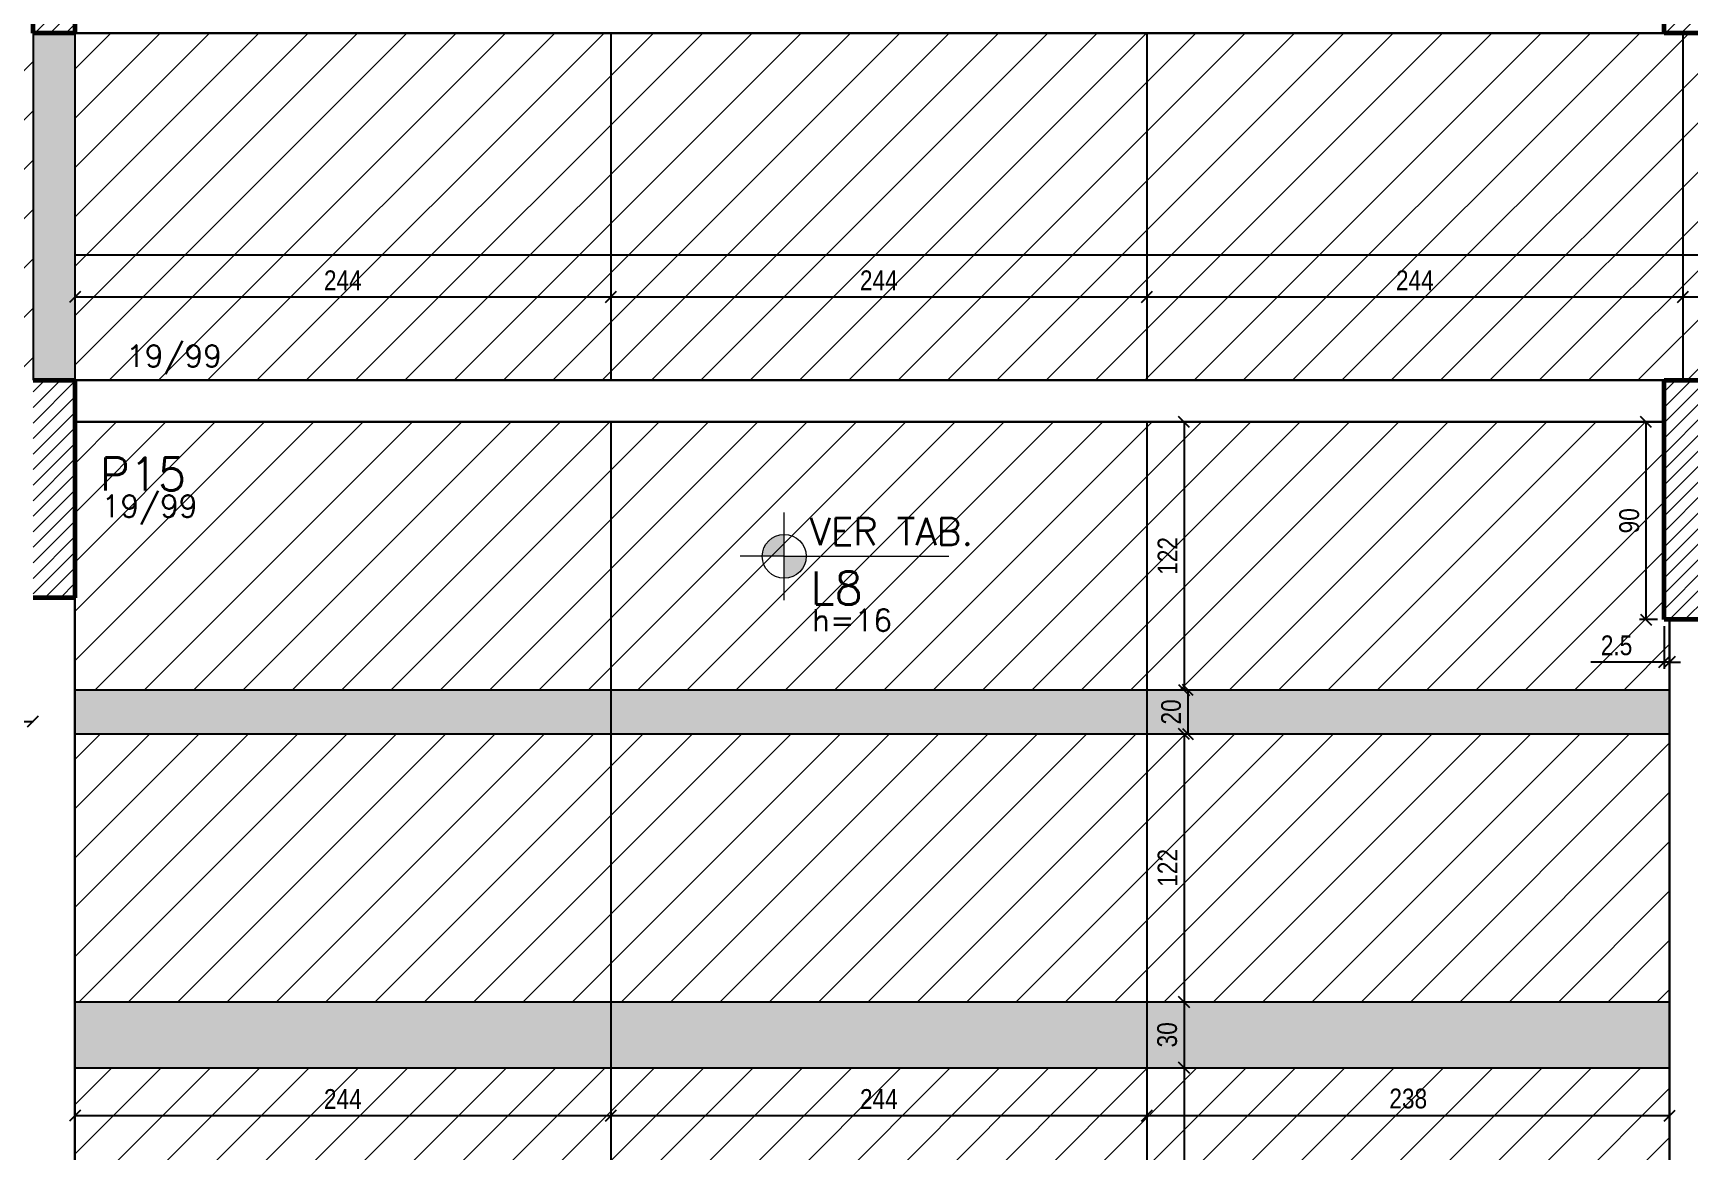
# Model space of a CAD drawing. Extents: x 8513 to 14085, y 7177 to 11211.
# Drawn here: x 10032 to 10785, y 8828 to 9337 of the extents above; entities that cross this region are included whole.
import ezdxf

# ---------------------------------------------------------------- set-up
doc = ezdxf.new("R2010")
doc.units = 0
doc.layers.add('COTA', color=241, linetype='Continuous')
doc.layers.add('Painéis', color=200, linetype='Continuous')
for name, color, linetype, lineweight in [('EST-LAJE-TEXT', 7, 'Continuous', 9), ('EST-PILAR', 7, 'Continuous', 9), ('EST-PILAR-CUT', 7, 'Continuous', 60), ('EST-PILAR-TEXT', 7, 'Continuous', 9), ('EST-VIGA', 7, 'Continuous', 30), ('EST-VIGA-TEXT', 7, 'Continuous', 9), ('Hachura', 253, 'Continuous', 9), ('REAPROVEITAMENTO', 7, 'Continuous', 9)]:
    doc.layers.add(name, color=color, linetype=linetype, lineweight=lineweight)
doc.styles.add('COTA TECNICA-50', font='techl___.ttf', dxfattribs={"height": 9})
doc.styles.add('RomanS_IV50', font='romans_IV50.ttf', dxfattribs={"height": 11.25})
doc.styles.add('RomanS_IV50_B', font='', dxfattribs={"height": 18.75})
doc.styles.add('RomanS_IV50_B_1', font='', dxfattribs={"height": 22.5})
doc.styles.get('RomanS_IV50_B').set_extended_font_data('RomanS_IV50', bold=True)
doc.styles.get('RomanS_IV50_B_1').set_extended_font_data('RomanS_IV50', bold=True)
doc.dimstyles.new('PAINEL', dxfattribs={"dimtxt": 9, "dimasz": 5, "dimexe": 3, "dimexo": 3, "dimgap": 3, "dimtad": 1, "dimdec": 1, "dimzin": 12, "dimdsep": 46, "dimtxsty": 'COTA TECNICA-50', "dimblk": 'OBLIQUE', "dimcen": 0, "dimclrd": 4, "dimclre": 4, "dimclrt": 1, "dimadec": 1, "dimazin": 3, "dimtfac": 1, "dimtdec": 1, "dimtmove": 0, "dimatfit": 3, "dimldrblk": 'OBLIQUE', "dimfxl": 1, "dimtolj": 1, "dimtzin": 12, "dimarcsym": 0})
pattern_1 = [(45, (10031.514, 9258.8226), (-3.535534, 3.535534), [])]
pattern_2 = [(45, (-110.975, -32.35), (-11.22532, 11.22532), [])]

# ---------------------------------------------------------------- blocks, each defined once
blk = doc.blocks.new('FA_Floor_TAG_SURVEY_R01 - NIV_TXT3__TIT_H_TXT1__TXT2-2303195-TIPO _3º E 4ºPAV__')
at = {"layer": 'EST-LAJE-TEXT'}
h = blk.add_hatch(color=256, dxfattribs=at)
edge = h.paths.add_edge_path(flags=0)
edge.add_line((-0.28, 0.405), (-0.48, 0.405))
edge.add_arc((-0.28, 0.405), 0.2, 90, 180, ccw=False)
edge.add_line((-0.28, 0.605), (-0.28, 0.405))
h = blk.add_hatch(color=256, dxfattribs=at)
edge = h.paths.add_edge_path(flags=0)
edge.add_line((-0.28, 0.405), (-0.08, 0.405))
edge.add_arc((-0.28, 0.405), 0.2, -90, 0, ccw=False)
edge.add_line((-0.28, 0.205), (-0.28, 0.405))
for p, q in [((-0.28, 0.005), (-0.28, 0.805)), ((-0.28, 0.405), (-0.68, 0.405)), ((-0.28, 0.405), (1.22, 0.405))]:
    blk.add_line(p, q, dxfattribs=at)
blk.add_circle((-0.28, 0.405), 0.2, dxfattribs=at)
blk = doc.blocks.new('_Oblique')
at = {"color": 0, "linetype": 'ByBlock', "lineweight": -2}
blk.add_line((-0.5, -0.5), (0.5, 0.5), dxfattribs=at)
blk = doc.blocks.new('*D333')
at = {"layer": 'COTA', "color": 4, "lineweight": -2, "transparency": 16777216}
for p, q in [((10050.51, 9233.32), (10050.51, 9214.23)), ((10294.51, 9233.32), (10294.51, 9214.23)), ((10050.51, 9217.23), (10294.51, 9217.23))]:
    blk.add_line(p, q, dxfattribs=at)
at = {"layer": 'Defpoints', "color": 0, "transparency": 16777216}
for p in [(10050.51, 9236.32), (10294.51, 9236.32), (10294.51, 9217.23)]:
    blk.add_point(p, dxfattribs=at)
at = {"layer": 'COTA', "color": 4, "lineweight": -2, "transparency": 16777216, "xscale": 5, "yscale": 5, "zscale": 5, "rotation": 180}
blk.add_blockref('_Oblique', (10050.51, 9217.23), dxfattribs=at)
at = {"layer": 'COTA', "color": 4, "lineweight": -2, "transparency": 16777216, "xscale": 5, "yscale": 5, "zscale": 5}
blk.add_blockref('_Oblique', (10294.51, 9217.23), dxfattribs=at)
at = {"layer": 'COTA', "color": 1, "transparency": 16777216, "insert": (10172.51, 9224.8), "char_height": 9, "attachment_point": 5, "style": 'COTA TECNICA-50'}
blk.add_mtext('\\A1;244', dxfattribs=at)
blk = doc.blocks.new('*D334')
at = {"layer": 'COTA', "color": 4, "lineweight": -2, "transparency": 16777216}
for p, q in [((10294.51, 9233.32), (10294.51, 9214.23)), ((10538.51, 9233.32), (10538.51, 9214.23)), ((10294.51, 9217.23), (10538.51, 9217.23))]:
    blk.add_line(p, q, dxfattribs=at)
at = {"layer": 'Defpoints', "color": 0, "transparency": 16777216}
for p in [(10294.51, 9236.32), (10538.51, 9236.32), (10538.51, 9217.23)]:
    blk.add_point(p, dxfattribs=at)
at = {"layer": 'COTA', "color": 4, "lineweight": -2, "transparency": 16777216, "xscale": 5, "yscale": 5, "zscale": 5, "rotation": 180}
blk.add_blockref('_Oblique', (10294.51, 9217.23), dxfattribs=at)
at = {"layer": 'COTA', "color": 4, "lineweight": -2, "transparency": 16777216, "xscale": 5, "yscale": 5, "zscale": 5}
blk.add_blockref('_Oblique', (10538.51, 9217.23), dxfattribs=at)
at = {"layer": 'COTA', "color": 1, "transparency": 16777216, "insert": (10416.51, 9224.8), "char_height": 9, "attachment_point": 5, "style": 'COTA TECNICA-50'}
blk.add_mtext('\\A1;244', dxfattribs=at)
blk = doc.blocks.new('*D328')
at = {"layer": 'COTA', "color": 4, "lineweight": -2, "transparency": 16777216}
for p, q in [((10538.51, 9233.32), (10538.51, 9214.23)), ((10782.51, 9233.32), (10782.51, 9214.23)), ((10538.51, 9217.23), (10782.51, 9217.23))]:
    blk.add_line(p, q, dxfattribs=at)
at = {"layer": 'Defpoints', "color": 0, "transparency": 16777216}
for p in [(10538.51, 9236.32), (10782.51, 9236.32), (10782.51, 9217.23)]:
    blk.add_point(p, dxfattribs=at)
at = {"layer": 'COTA', "color": 4, "lineweight": -2, "transparency": 16777216, "xscale": 5, "yscale": 5, "zscale": 5, "rotation": 180}
blk.add_blockref('_Oblique', (10538.51, 9217.23), dxfattribs=at)
at = {"layer": 'COTA', "color": 4, "lineweight": -2, "transparency": 16777216, "xscale": 5, "yscale": 5, "zscale": 5}
blk.add_blockref('_Oblique', (10782.51, 9217.23), dxfattribs=at)
at = {"layer": 'COTA', "color": 1, "transparency": 16777216, "insert": (10660.51, 9224.8), "char_height": 9, "attachment_point": 5, "style": 'COTA TECNICA-50'}
blk.add_mtext('\\A1;244', dxfattribs=at)
blk = doc.blocks.new('*D329')
at = {"layer": 'COTA', "color": 4, "lineweight": -2, "transparency": 16777216}
for p, q in [((10782.51, 9233.32), (10782.51, 9214.23)), ((11026.51, 9233.32), (11026.51, 9214.23)), ((10782.51, 9217.23), (11026.51, 9217.23))]:
    blk.add_line(p, q, dxfattribs=at)
at = {"layer": 'Defpoints', "color": 0, "transparency": 16777216}
for p in [(10782.51, 9236.32), (11026.51, 9236.32), (11026.51, 9217.23)]:
    blk.add_point(p, dxfattribs=at)
at = {"layer": 'COTA', "color": 4, "lineweight": -2, "transparency": 16777216, "xscale": 5, "yscale": 5, "zscale": 5, "rotation": 180}
blk.add_blockref('_Oblique', (10782.51, 9217.23), dxfattribs=at)
at = {"layer": 'COTA', "color": 4, "lineweight": -2, "transparency": 16777216, "xscale": 5, "yscale": 5, "zscale": 5}
blk.add_blockref('_Oblique', (11026.51, 9217.23), dxfattribs=at)
at = {"layer": 'COTA', "color": 1, "transparency": 16777216, "insert": (10904.51, 9224.8), "char_height": 9, "attachment_point": 5, "style": 'COTA TECNICA-50'}
blk.add_mtext('\\A1;244', dxfattribs=at)
blk = doc.blocks.new('*D344')
at = {"layer": 'COTA', "color": 4, "lineweight": -2, "transparency": 16777216}
for p, q in [((10541.51, 9160.32), (10558.48, 9160.32)), ((10555.48, 9160.32), (10555.48, 9038.32)), ((10541.51, 9038.32), (10558.48, 9038.32))]:
    blk.add_line(p, q, dxfattribs=at)
at = {"layer": 'Defpoints', "color": 0, "transparency": 16777216}
for p in [(10538.51, 9160.32), (10538.51, 9038.32), (10555.48, 9038.32)]:
    blk.add_point(p, dxfattribs=at)
at = {"layer": 'COTA', "color": 4, "lineweight": -2, "transparency": 16777216, "xscale": 5, "yscale": 5, "zscale": 5}
for p, rotation in [((10555.48, 9160.32), 90), ((10555.48, 9038.32), 270)]:
    blk.add_blockref('_Oblique', p, dxfattribs=dict(at, rotation=rotation))
at = {"layer": 'COTA', "color": 1, "transparency": 16777216, "insert": (10547.93, 9099.32), "char_height": 9, "attachment_point": 5, "rotation": 90, "style": 'COTA TECNICA-50'}
blk.add_mtext('\\A1;122', dxfattribs=at)
blk = doc.blocks.new('*D345')
at = {"layer": 'COTA', "color": 4, "lineweight": -2, "transparency": 16777216}
for p, q in [((10543.2, 9038.32), (10560.17, 9038.32)), ((10557.17, 9038.32), (10557.17, 9018.32)), ((10541.51, 9018.32), (10560.17, 9018.32))]:
    blk.add_line(p, q, dxfattribs=at)
at = {"layer": 'Defpoints', "color": 0, "transparency": 16777216}
for p in [(10540.2, 9038.32), (10538.51, 9018.32), (10557.17, 9018.32)]:
    blk.add_point(p, dxfattribs=at)
at = {"layer": 'COTA', "color": 4, "lineweight": -2, "transparency": 16777216, "xscale": 5, "yscale": 5, "zscale": 5}
for p, rotation in [((10557.17, 9038.32), 90), ((10557.17, 9018.32), 270)]:
    blk.add_blockref('_Oblique', p, dxfattribs=dict(at, rotation=rotation))
at = {"layer": 'COTA', "color": 1, "transparency": 16777216, "insert": (10549.58, 9028.32), "char_height": 9, "attachment_point": 5, "rotation": 90, "style": 'COTA TECNICA-50'}
blk.add_mtext('\\A1;20', dxfattribs=at)
blk = doc.blocks.new('*D346')
at = {"layer": 'COTA', "color": 4, "lineweight": -2, "transparency": 16777216}
for p, q in [((10541.51, 9018.32), (10558.48, 9018.32)), ((10555.48, 9018.32), (10555.48, 8896.32)), ((10541.51, 8896.32), (10558.48, 8896.32))]:
    blk.add_line(p, q, dxfattribs=at)
at = {"layer": 'Defpoints', "color": 0, "transparency": 16777216}
for p in [(10538.51, 9018.32), (10538.51, 8896.32), (10555.48, 8896.32)]:
    blk.add_point(p, dxfattribs=at)
at = {"layer": 'COTA', "color": 4, "lineweight": -2, "transparency": 16777216, "xscale": 5, "yscale": 5, "zscale": 5}
for p, rotation in [((10555.48, 9018.32), 90), ((10555.48, 8896.32), 270)]:
    blk.add_blockref('_Oblique', p, dxfattribs=dict(at, rotation=rotation))
at = {"layer": 'COTA', "color": 1, "transparency": 16777216, "insert": (10547.93, 8957.32), "char_height": 9, "attachment_point": 5, "rotation": 90, "style": 'COTA TECNICA-50'}
blk.add_mtext('\\A1;122', dxfattribs=at)
blk = doc.blocks.new('*D347')
at = {"layer": 'COTA', "color": 4, "lineweight": -2, "transparency": 16777216}
for p, q in [((10541.51, 8896.32), (10558.48, 8896.32)), ((10555.48, 8896.32), (10555.48, 8866.32)), ((10541.51, 8866.32), (10558.48, 8866.32))]:
    blk.add_line(p, q, dxfattribs=at)
at = {"layer": 'Defpoints', "color": 0, "transparency": 16777216}
for p in [(10538.51, 8896.32), (10538.51, 8866.32), (10555.48, 8866.32)]:
    blk.add_point(p, dxfattribs=at)
at = {"layer": 'COTA', "color": 4, "lineweight": -2, "transparency": 16777216, "xscale": 5, "yscale": 5, "zscale": 5}
for p, rotation in [((10555.48, 8896.32), 90), ((10555.48, 8866.32), 270)]:
    blk.add_blockref('_Oblique', p, dxfattribs=dict(at, rotation=rotation))
at = {"layer": 'COTA', "color": 1, "transparency": 16777216, "insert": (10547.79, 8881.32), "char_height": 9, "attachment_point": 5, "rotation": 90, "style": 'COTA TECNICA-50'}
blk.add_mtext('\\A1;30', dxfattribs=at)
blk = doc.blocks.new('*D348')
at = {"layer": 'COTA', "color": 4, "lineweight": -2, "transparency": 16777216}
for p, q in [((10541.51, 8866.32), (10558.48, 8866.32)), ((10555.48, 8866.32), (10555.48, 8744.32)), ((10543.48, 8744.32), (10558.48, 8744.32))]:
    blk.add_line(p, q, dxfattribs=at)
at = {"layer": 'Defpoints', "color": 0, "transparency": 16777216}
for p in [(10538.51, 8866.32), (10540.48, 8744.32), (10555.48, 8744.32)]:
    blk.add_point(p, dxfattribs=at)
at = {"layer": 'COTA', "color": 4, "lineweight": -2, "transparency": 16777216, "xscale": 5, "yscale": 5, "zscale": 5}
for p, rotation in [((10555.48, 8866.32), 90), ((10555.48, 8744.32), 270)]:
    blk.add_blockref('_Oblique', p, dxfattribs=dict(at, rotation=rotation))
at = {"layer": 'COTA', "color": 1, "transparency": 16777216, "insert": (10547.93, 8805.32), "char_height": 9, "attachment_point": 5, "rotation": 90, "style": 'COTA TECNICA-50'}
blk.add_mtext('\\A1;122', dxfattribs=at)
blk = doc.blocks.new('*D337')
at = {"layer": 'COTA', "color": 4, "lineweight": -2, "transparency": 16777216}
for p, q in [((10541.51, 9160.32), (10558.48, 9160.32)), ((10555.48, 9160.32), (10555.48, 9038.32)), ((10541.51, 9038.32), (10558.48, 9038.32))]:
    blk.add_line(p, q, dxfattribs=at)
at = {"layer": 'Defpoints', "color": 0, "transparency": 16777216}
for p in [(10538.51, 9160.32), (10538.51, 9038.32), (10555.48, 9038.32)]:
    blk.add_point(p, dxfattribs=at)
at = {"layer": 'COTA', "color": 4, "lineweight": -2, "transparency": 16777216, "xscale": 5, "yscale": 5, "zscale": 5}
for p, rotation in [((10555.48, 9160.32), 90), ((10555.48, 9038.32), 270)]:
    blk.add_blockref('_Oblique', p, dxfattribs=dict(at, rotation=rotation))
at = {"layer": 'COTA', "color": 1, "transparency": 16777216, "insert": (10547.93, 9099.32), "char_height": 9, "attachment_point": 5, "rotation": 90, "style": 'COTA TECNICA-50'}
blk.add_mtext('\\A1;122', dxfattribs=at)
blk = doc.blocks.new('*D338')
at = {"layer": 'COTA', "color": 4, "lineweight": -2, "transparency": 16777216}
for p, q in [((10543.2, 9038.32), (10560.17, 9038.32)), ((10557.17, 9038.32), (10557.17, 9018.32)), ((10541.51, 9018.32), (10560.17, 9018.32))]:
    blk.add_line(p, q, dxfattribs=at)
at = {"layer": 'Defpoints', "color": 0, "transparency": 16777216}
for p in [(10540.2, 9038.32), (10538.51, 9018.32), (10557.17, 9018.32)]:
    blk.add_point(p, dxfattribs=at)
at = {"layer": 'COTA', "color": 4, "lineweight": -2, "transparency": 16777216, "xscale": 5, "yscale": 5, "zscale": 5}
for p, rotation in [((10557.17, 9038.32), 90), ((10557.17, 9018.32), 270)]:
    blk.add_blockref('_Oblique', p, dxfattribs=dict(at, rotation=rotation))
at = {"layer": 'COTA', "color": 1, "transparency": 16777216, "insert": (10549.58, 9028.32), "char_height": 9, "attachment_point": 5, "rotation": 90, "style": 'COTA TECNICA-50'}
blk.add_mtext('\\A1;20', dxfattribs=at)
blk = doc.blocks.new('*D339')
at = {"layer": 'COTA', "color": 4, "lineweight": -2, "transparency": 16777216}
for p, q in [((10541.51, 9018.32), (10558.48, 9018.32)), ((10555.48, 9018.32), (10555.48, 8896.32)), ((10541.51, 8896.32), (10558.48, 8896.32))]:
    blk.add_line(p, q, dxfattribs=at)
at = {"layer": 'Defpoints', "color": 0, "transparency": 16777216}
for p in [(10538.51, 9018.32), (10538.51, 8896.32), (10555.48, 8896.32)]:
    blk.add_point(p, dxfattribs=at)
at = {"layer": 'COTA', "color": 4, "lineweight": -2, "transparency": 16777216, "xscale": 5, "yscale": 5, "zscale": 5}
for p, rotation in [((10555.48, 9018.32), 90), ((10555.48, 8896.32), 270)]:
    blk.add_blockref('_Oblique', p, dxfattribs=dict(at, rotation=rotation))
at = {"layer": 'COTA', "color": 1, "transparency": 16777216, "insert": (10547.93, 8957.32), "char_height": 9, "attachment_point": 5, "rotation": 90, "style": 'COTA TECNICA-50'}
blk.add_mtext('\\A1;122', dxfattribs=at)
blk = doc.blocks.new('*D340')
at = {"layer": 'COTA', "color": 4, "lineweight": -2, "transparency": 16777216}
for p, q in [((10541.51, 8896.32), (10558.48, 8896.32)), ((10555.48, 8896.32), (10555.48, 8866.32)), ((10541.51, 8866.32), (10558.48, 8866.32))]:
    blk.add_line(p, q, dxfattribs=at)
at = {"layer": 'Defpoints', "color": 0, "transparency": 16777216}
for p in [(10538.51, 8896.32), (10538.51, 8866.32), (10555.48, 8866.32)]:
    blk.add_point(p, dxfattribs=at)
at = {"layer": 'COTA', "color": 4, "lineweight": -2, "transparency": 16777216, "xscale": 5, "yscale": 5, "zscale": 5}
for p, rotation in [((10555.48, 8896.32), 90), ((10555.48, 8866.32), 270)]:
    blk.add_blockref('_Oblique', p, dxfattribs=dict(at, rotation=rotation))
at = {"layer": 'COTA', "color": 1, "transparency": 16777216, "insert": (10547.79, 8881.32), "char_height": 9, "attachment_point": 5, "rotation": 90, "style": 'COTA TECNICA-50'}
blk.add_mtext('\\A1;30', dxfattribs=at)
blk = doc.blocks.new('*D343')
at = {"layer": 'COTA', "color": 4, "lineweight": -2, "transparency": 16777216}
for p, q in [((10050.51, 8863.32), (10050.51, 8841.55)), ((10294.51, 8863.32), (10294.51, 8841.55)), ((10050.51, 8844.55), (10294.51, 8844.55))]:
    blk.add_line(p, q, dxfattribs=at)
at = {"layer": 'Defpoints', "color": 0, "transparency": 16777216}
for p in [(10050.51, 8866.32), (10294.51, 8866.32), (10294.51, 8844.55)]:
    blk.add_point(p, dxfattribs=at)
at = {"layer": 'COTA', "color": 4, "lineweight": -2, "transparency": 16777216, "xscale": 5, "yscale": 5, "zscale": 5, "rotation": 180}
blk.add_blockref('_Oblique', (10050.51, 8844.55), dxfattribs=at)
at = {"layer": 'COTA', "color": 4, "lineweight": -2, "transparency": 16777216, "xscale": 5, "yscale": 5, "zscale": 5}
blk.add_blockref('_Oblique', (10294.51, 8844.55), dxfattribs=at)
at = {"layer": 'COTA', "color": 1, "transparency": 16777216, "insert": (10172.51, 8852.11), "char_height": 9, "attachment_point": 5, "style": 'COTA TECNICA-50'}
blk.add_mtext('\\A1;244', dxfattribs=at)
blk = doc.blocks.new('*D352')
at = {"layer": 'COTA', "color": 4, "lineweight": -2, "transparency": 16777216}
for p, q in [((10294.51, 8863.32), (10294.51, 8841.55)), ((10538.51, 8863.32), (10538.51, 8841.55)), ((10294.51, 8844.55), (10538.51, 8844.55))]:
    blk.add_line(p, q, dxfattribs=at)
at = {"layer": 'Defpoints', "color": 0, "transparency": 16777216}
for p in [(10294.51, 8866.32), (10538.51, 8866.32), (10538.51, 8844.55)]:
    blk.add_point(p, dxfattribs=at)
at = {"layer": 'COTA', "color": 4, "lineweight": -2, "transparency": 16777216, "xscale": 5, "yscale": 5, "zscale": 5, "rotation": 180}
blk.add_blockref('_Oblique', (10294.51, 8844.55), dxfattribs=at)
at = {"layer": 'COTA', "color": 4, "lineweight": -2, "transparency": 16777216, "xscale": 5, "yscale": 5, "zscale": 5}
blk.add_blockref('_Oblique', (10538.51, 8844.55), dxfattribs=at)
at = {"layer": 'COTA', "color": 1, "transparency": 16777216, "insert": (10416.51, 8852.11), "char_height": 9, "attachment_point": 5, "style": 'COTA TECNICA-50'}
blk.add_mtext('\\A1;244', dxfattribs=at)
blk = doc.blocks.new('*D353')
at = {"layer": 'COTA', "color": 4, "lineweight": -2, "transparency": 16777216}
for p, q in [((10538.51, 8863.32), (10538.51, 8841.55)), ((10776.51, 8863.32), (10776.51, 8841.55)), ((10538.51, 8844.55), (10776.51, 8844.55))]:
    blk.add_line(p, q, dxfattribs=at)
at = {"layer": 'Defpoints', "color": 0, "transparency": 16777216}
for p in [(10538.51, 8866.32), (10776.51, 8866.32), (10776.51, 8844.55)]:
    blk.add_point(p, dxfattribs=at)
at = {"layer": 'COTA', "color": 4, "lineweight": -2, "transparency": 16777216, "xscale": 5, "yscale": 5, "zscale": 5, "rotation": 180}
blk.add_blockref('_Oblique', (10538.51, 8844.55), dxfattribs=at)
at = {"layer": 'COTA', "color": 4, "lineweight": -2, "transparency": 16777216, "xscale": 5, "yscale": 5, "zscale": 5}
blk.add_blockref('_Oblique', (10776.51, 8844.55), dxfattribs=at)
at = {"layer": 'COTA', "color": 1, "transparency": 16777216, "insert": (10657.51, 8852.26), "char_height": 9, "attachment_point": 5, "style": 'COTA TECNICA-50'}
blk.add_mtext('\\A1;238', dxfattribs=at)
blk = doc.blocks.new('*D354')
at = {"layer": 'COTA', "color": 4, "lineweight": -2, "transparency": 16777216}
for p, q in [((10771.01, 9160.32), (10762.74, 9160.32)), ((10765.74, 9160.32), (10765.74, 9070.32)), ((10771.01, 9070.32), (10762.74, 9070.32))]:
    blk.add_line(p, q, dxfattribs=at)
at = {"layer": 'Defpoints', "color": 0, "transparency": 16777216}
for p in [(10774.01, 9160.32), (10765.74, 9070.32), (10774.01, 9070.32)]:
    blk.add_point(p, dxfattribs=at)
at = {"layer": 'COTA', "color": 4, "lineweight": -2, "transparency": 16777216, "xscale": 5, "yscale": 5, "zscale": 5}
for p, rotation in [((10765.74, 9160.32), 90), ((10765.74, 9070.32), 270)]:
    blk.add_blockref('_Oblique', p, dxfattribs=dict(at, rotation=rotation))
at = {"layer": 'COTA', "color": 1, "transparency": 16777216, "insert": (10758.13, 9115.32), "char_height": 9, "attachment_point": 5, "rotation": 90, "style": 'COTA TECNICA-50'}
blk.add_mtext('\\A1;90', dxfattribs=at)
blk = doc.blocks.new('*D355')
at = {"layer": 'COTA', "color": 4, "lineweight": -2, "transparency": 16777216}
for p, q in [((10774.01, 9067.32), (10774.01, 9047.97)), ((10776.51, 9067.32), (10776.51, 9047.97)), ((10774.01, 9050.97), (10740.66, 9050.97)), ((10776.51, 9050.97), (10774.01, 9050.97)), ((10776.51, 9050.97), (10781.51, 9050.97))]:
    blk.add_line(p, q, dxfattribs=at)
at = {"layer": 'Defpoints', "color": 0, "transparency": 16777216}
for p in [(10774.01, 9070.32), (10776.51, 9070.32), (10774.01, 9050.97)]:
    blk.add_point(p, dxfattribs=at)
at = {"layer": 'COTA', "color": 4, "lineweight": -2, "transparency": 16777216, "xscale": 5, "yscale": 5, "zscale": 5}
blk.add_blockref('_Oblique', (10774.01, 9050.97), dxfattribs=at)
at = {"layer": 'COTA', "color": 4, "lineweight": -2, "transparency": 16777216, "xscale": 5, "yscale": 5, "zscale": 5, "rotation": 180}
blk.add_blockref('_Oblique', (10776.51, 9050.97), dxfattribs=at)
at = {"layer": 'COTA', "color": 1, "transparency": 16777216, "insert": (10752.34, 9058.57), "char_height": 9, "attachment_point": 5, "style": 'COTA TECNICA-50'}
blk.add_mtext('\\A1;2.5', dxfattribs=at)
blk = doc.blocks.new('*D486')
at = {"layer": 'COTA', "color": 4, "lineweight": -2, "transparency": 16777216}
for p, q in [((9992.01, 9023.97), (10031.51, 9023.97)), ((9992.01, 9023.54), (9992.01, 9020.97))]:
    blk.add_line(p, q, dxfattribs=at)
at = {"layer": 'Defpoints', "color": 0, "transparency": 16777216}
for p in [(9992.01, 9026.54), (10031.51, 9023.97), (10031.51, 9023.97)]:
    blk.add_point(p, dxfattribs=at)
at = {"layer": 'COTA', "color": 4, "lineweight": -2, "transparency": 16777216, "xscale": 5, "yscale": 5, "zscale": 5, "rotation": 180}
blk.add_blockref('_Oblique', (9992.01, 9023.97), dxfattribs=at)
at = {"layer": 'COTA', "color": 4, "lineweight": -2, "transparency": 16777216, "xscale": 5, "yscale": 5, "zscale": 5}
blk.add_blockref('_Oblique', (10031.51, 9023.97), dxfattribs=at)
at = {"layer": 'COTA', "color": 1, "transparency": 16777216, "insert": (10011.76, 9031.7), "char_height": 9, "attachment_point": 5, "style": 'COTA TECNICA-50'}
blk.add_mtext('\\A1;39.5', dxfattribs=at)

msp = doc.modelspace()

# ---------------------------------------------------------------- hatches: boundary and pattern name
at = {"layer": 'EST-PILAR'}
h = msp.add_hatch(dxfattribs=at)
h.set_pattern_fill('FP_1', color=5, style=0, pattern_type=2)
h.set_pattern_definition(pattern_1)
h.paths.add_polyline_path([(10793.01, 9337.32), (10793.01, 9456.32), (10774.01, 9456.32), (10774.01, 9337.32)], flags=0)
h = msp.add_hatch(dxfattribs=at)
h.set_pattern_fill('FP_1', color=5, style=0, pattern_type=2)
h.set_pattern_definition(pattern_1)
h.paths.add_polyline_path([(10050.51, 9337.32), (10050.51, 9436.32), (10031.51, 9436.32), (10031.51, 9337.32)], flags=0)
h = msp.add_hatch(dxfattribs=at)
h.set_pattern_fill('FP_1', color=5, style=0, pattern_type=2)
h.set_pattern_definition(pattern_1)
h.paths.add_polyline_path([(10050.51, 9080.32), (10050.51, 9179.32), (10031.51, 9179.32), (10031.51, 9080.32)], flags=0)
h = msp.add_hatch(dxfattribs=at)
h.set_pattern_fill('FP_1', color=5, style=0, pattern_type=2)
h.set_pattern_definition(pattern_1)
h.paths.add_polyline_path([(10793.01, 9070.32), (10793.01, 9179.32), (10774.01, 9179.32), (10774.01, 9070.32)], flags=0)
at = {"layer": 'Hachura'}
h = msp.add_hatch(color=256, dxfattribs=at)
h.dxf.hatch_style = 1
h.paths.add_polyline_path([(10031.51, 9179.32), (10050.51, 9179.32), (10050.51, 9337.32), (10031.51, 9337.32)])
h = msp.add_hatch(color=256, dxfattribs=at)
h.dxf.hatch_style = 1
h.paths.add_polyline_path([(10294.51, 8683.82), (10294.51, 8653.82), (10050.51, 8653.82), (10050.51, 8683.82)])
h.paths.add_polyline_path([(10538.51, 8683.82), (10538.51, 8653.82), (10294.51, 8653.82), (10294.51, 8683.82)])
h.paths.add_polyline_path([(10538.51, 8653.82), (10538.51, 8683.82), (10776.51, 8683.82), (10776.51, 8653.82)])
h.paths.add_polyline_path([(10538.51, 8866.32), (10538.51, 8896.32), (10776.51, 8896.32), (10776.51, 8866.32)])
h.paths.add_polyline_path([(10294.51, 8866.32), (10294.51, 8896.32), (10538.51, 8896.32), (10538.51, 8866.32)])
h.paths.add_polyline_path([(10294.51, 8896.32), (10294.51, 8866.32), (10050.51, 8866.32), (10050.51, 8896.32)])
h.paths.add_polyline_path([(10294.51, 9038.32), (10294.51, 9018.32), (10050.51, 9018.32), (10050.51, 9038.32)])
h.paths.add_polyline_path([(10538.51, 9038.32), (10538.51, 9018.32), (10294.51, 9018.32), (10294.51, 9038.32)])
h.paths.add_polyline_path([(10776.51, 9038.32), (10776.51, 9018.32), (10538.51, 9018.32), (10538.51, 9038.32)])
at = {"layer": 'REAPROVEITAMENTO'}
h = msp.add_hatch(dxfattribs=at)
h.set_pattern_fill('ANSI31', color=251, scale=5, style=0)
h.set_pattern_definition(pattern_2)
h.paths.add_polyline_path([(9940.51, 10038.32), (9854.51, 10038.32), (9854.51, 10033.32), (9854.51, 9794.32), (9940.51, 9794.32)])
h.paths.add_polyline_path([(10031.51, 9984.82), (10031.51, 10038.32), (9955.51, 10038.32), (9955.51, 9794.32), (10031.51, 9794.32)])
h.paths.add_polyline_path([(10031.51, 9794.32), (9955.51, 9794.32), (9955.51, 9550.32), (10031.51, 9550.32)])
h.paths.add_polyline_path([(9940.51, 9794.32), (9854.51, 9794.32), (9854.51, 9550.32), (9940.51, 9550.32)])
h.paths.add_polyline_path([(9940.51, 9550.32), (9854.51, 9550.32), (9854.51, 9353.32), (9854.51, 9334.32), (9940.51, 9334.32)])
h.paths.add_polyline_path([(10031.51, 9436.32), (10031.51, 9550.32), (9955.51, 9550.32), (9955.51, 9334.32), (10031.51, 9334.32), (10031.51, 9337.32)])
h.paths.add_polyline_path([(10031.51, 9334.32), (9955.51, 9334.32), (9955.51, 9179.32), (10031.51, 9179.32)])
h.paths.add_polyline_path([(9940.51, 9334.32), (9854.51, 9334.32), (9854.51, 9090.32), (9933.01, 9090.32), (9933.01, 9160.32), (9933.01, 9179.32), (9940.51, 9179.32)])
h.paths.add_polyline_path([(9834.51, 9334.32), (9785.51, 9334.32), (9712.51, 9334.32), (9712.51, 9090.32), (9834.51, 9090.32)])
h.paths.add_polyline_path([(9834.51, 9090.32), (9712.51, 9090.32), (9712.51, 8846.32), (9834.51, 8846.32)])
h.paths.add_polyline_path([(9634.74, 9181.91), (9712.51, 9185.25), (9712.51, 9334.32), (9628.2, 9334.32)])
h.paths.add_polyline_path([(9712.51, 9185.25), (9634.74, 9181.91), (9637.69, 9112.98), (9638.66, 9090.32), (9712.51, 9090.32)])
h.paths.add_polyline_path([(9712.51, 9090.32), (9638.66, 9090.32), (9649.13, 8846.32), (9712.51, 8846.32)])
h.paths.add_polyline_path([(9712.51, 8846.32), (9649.13, 8846.32), (9652.5, 8767.62), (9712.51, 8767.62)])
h.paths.add_polyline_path([(9712.51, 8742.32), (9712.51, 8767.62), (9652.5, 8767.62), (9653.59, 8742.32)])
h.paths.add_polyline_path([(9653.59, 8742.32), (9654.72, 8716.02), (9712.51, 8716.02), (9712.51, 8742.32)])
h.paths.add_polyline_path([(9792.01, 8716.02), (9792.01, 8742.32), (9712.51, 8742.32), (9712.51, 8716.02)])
h.paths.add_polyline_path([(9712.51, 8767.62), (9712.51, 8742.32), (9792.01, 8742.32), (9792.01, 8767.62)], flags=17)
h.paths.add_polyline_path([(9712.51, 8846.32), (9712.51, 8767.62), (9792.01, 8767.62), (9792.01, 8736.02), (9834.51, 8736.02), (9834.51, 8846.32)])
h.paths.add_polyline_path([(9834.51, 8736.02), (9792.01, 8736.02), (9792.01, 8716.02), (9834.51, 8716.02)])
h.paths.add_polyline_path([(9854.51, 8736.02), (9854.51, 8716.02), (9915.59, 8716.02), (9930.87, 8736.02)])
h.paths.add_polyline_path([(9854.51, 8736.02), (9930.87, 8736.02), (9933.01, 8738.82), (9933.01, 8742.32), (9933.01, 8793.1), (9919.32, 8806.8, -0.601334), (9903.71, 8815.08), (9854.51, 8815.08)])
h.paths.add_polyline_path([(9854.51, 8846.32), (9854.51, 8815.08), (9903.71, 8815.08, -1), (9923.71, 8815.08), (9933.01, 8815.08), (9933.01, 8846.32)])
h.paths.add_polyline_path([(9903.71, 8815.08, -1), (9923.71, 8815.08), (9933.01, 8815.08), (9933.01, 8793.1), (9919.32, 8806.8, -0.601334)])
h = msp.add_hatch(dxfattribs=at)
h.set_pattern_fill('ANSI31', color=251, scale=5, style=0)
h.set_pattern_definition(pattern_2)
h.paths.add_polyline_path([(10050.51, 9337.32), (10050.51, 9236.32), (10294.51, 9236.32), (10294.51, 9337.32)])
h.paths.add_polyline_path([(10538.51, 9236.32), (10538.51, 9337.32), (10294.51, 9337.32), (10294.51, 9236.32)])
h.paths.add_polyline_path([(10782.51, 9236.32), (10782.51, 9337.32), (10774.01, 9337.32), (10538.51, 9337.32), (10538.51, 9236.32)])
h.paths.add_polyline_path([(11026.51, 9236.32), (11026.51, 9264.87, -0.813689), (11007.34, 9268.85, -0.813689), (11026.51, 9272.83), (11026.51, 9337.32), (10793.01, 9337.32), (10782.51, 9337.32), (10782.51, 9236.32)])
h.paths.add_polyline_path([(11026.51, 9337.32), (11026.51, 9272.83, -0.207641), (11026.51, 9264.87), (11026.51, 9236.32), (11270.51, 9236.32), (11270.51, 9337.32)])
h.paths.add_polyline_path([(11270.51, 9337.32), (11270.51, 9236.32), (11514.51, 9236.32), (11514.51, 9337.32), (11514.01, 9337.32)])
h.paths.add_polyline_path([(11758.51, 9236.32), (11758.51, 9337.32), (11533.01, 9337.32), (11514.51, 9337.32), (11514.51, 9236.32)])
h.paths.add_polyline_path([(12002.51, 9236.32), (12002.51, 9337.32), (11758.51, 9337.32), (11758.51, 9236.32)])
h.paths.add_polyline_path([(12002.51, 9337.32), (12002.51, 9236.32), (12246.51, 9236.32), (12246.51, 9337.32)])
h.paths.add_polyline_path([(12246.51, 9337.32), (12246.51, 9236.32), (12454.01, 9236.32), (12454.01, 9337.32)])
h.paths.add_polyline_path([(11758.51, 9236.32), (11758.51, 9179.32), (12002.51, 9179.32), (12002.51, 9236.32)])
h.paths.add_polyline_path([(11514.51, 9236.32), (11514.51, 9179.32), (11578.01, 9179.32), (11758.51, 9179.32), (11758.51, 9236.32)])
h.paths.add_polyline_path([(11469.01, 9179.32), (11514.51, 9179.32), (11514.51, 9236.32), (11270.51, 9236.32), (11270.51, 9179.32)])
h.paths.add_polyline_path([(11270.51, 9179.32), (11270.51, 9236.32), (11026.51, 9236.32), (11026.51, 9179.32)])
h.paths.add_polyline_path([(11026.51, 9179.32), (11026.51, 9236.32), (10782.51, 9236.32), (10782.51, 9179.32), (10793.01, 9179.32)])
h.paths.add_polyline_path([(10538.51, 9236.32), (10538.51, 9179.32), (10774.01, 9179.32), (10782.51, 9179.32), (10782.51, 9236.32)])
h.paths.add_polyline_path([(10294.51, 9236.32), (10294.51, 9179.32), (10538.51, 9179.32), (10538.51, 9236.32)])
h.paths.add_polyline_path([(10294.51, 9179.32), (10294.51, 9236.32), (10050.51, 9236.32), (10050.51, 9179.32)])
h = msp.add_hatch(dxfattribs=at)
h.set_pattern_fill('ANSI31', color=251, scale=5, style=0)
h.set_pattern_definition(pattern_2)
h.paths.add_polyline_path([(10294.51, 9038.32), (10294.51, 9160.32), (10050.51, 9160.32), (10050.51, 9080.32), (10050.51, 9038.32)])
h.paths.add_polyline_path([(10294.51, 9018.32), (10050.51, 9018.32), (10050.51, 8896.32), (10294.51, 8896.32)])
h.paths.add_polyline_path([(10294.51, 8744.32), (10294.51, 8866.32), (10050.51, 8866.32), (10050.51, 8744.32)])
h.paths.add_polyline_path([(10294.51, 8683.82), (10294.51, 8744.32), (10050.51, 8744.32), (10050.51, 8683.82)])
h.paths.add_polyline_path([(10050.51, 8653.82), (10050.51, 8531.82), (10065.51, 8531.82), (10294.51, 8531.82), (10294.51, 8653.82)])
h.paths.add_polyline_path([(10294.51, 8653.82), (10294.51, 8531.82), (10538.51, 8531.82), (10538.51, 8653.82)])
h.paths.add_polyline_path([(10538.51, 8744.32), (10538.51, 8866.32), (10294.51, 8866.32), (10294.51, 8744.32)])
h.paths.add_polyline_path([(10294.51, 8744.32), (10294.51, 8683.82), (10538.51, 8683.82), (10538.51, 8744.32)])
h.paths.add_polyline_path([(10759.01, 8531.82), (10776.51, 8531.82), (10776.51, 8653.82), (10538.51, 8653.82), (10538.51, 8531.82)])
h.paths.add_polyline_path([(10538.51, 8744.32), (10538.51, 8683.82), (10776.51, 8683.82), (10776.51, 8744.32)])
h.paths.add_polyline_path([(10776.51, 8744.32), (10776.51, 8866.32), (10538.51, 8866.32), (10538.51, 8744.32)])
h.paths.add_polyline_path([(10538.51, 9018.32), (10538.51, 8896.32), (10776.51, 8896.32), (10776.51, 9018.32)])
h.paths.add_polyline_path([(10538.51, 8896.32), (10538.51, 9018.32), (10294.51, 9018.32), (10294.51, 8896.32)])
h.paths.add_polyline_path([(10538.51, 9160.32), (10538.51, 9038.32), (10776.51, 9038.32), (10776.51, 9070.32), (10774.01, 9070.32), (10774.01, 9160.32)])
h.paths.add_polyline_path([(10294.51, 9160.32), (10294.51, 9038.32), (10538.51, 9038.32), (10538.51, 9160.32)])

# ---------------------------------------------------------------- linework, layer by layer
at = {"layer": 'EST-PILAR-CUT', "color": 5}
for p, q in [((10774.01, 9337.32), (10774.01, 9456.32)), ((10031.51, 9337.32), (10031.51, 9436.32)), ((10050.51, 9436.32), (10050.51, 9337.32)), ((10050.51, 9337.32), (10031.51, 9337.32)), ((10793.01, 9337.32), (10774.01, 9337.32)), ((10031.51, 9179.32), (10050.51, 9179.32)), ((10050.51, 9179.32), (10050.51, 9080.32)), ((10774.01, 9070.32), (10774.01, 9179.32)), ((10774.01, 9179.32), (10793.01, 9179.32)), ((10050.51, 9080.32), (10031.51, 9080.32)), ((10793.01, 9070.32), (10774.01, 9070.32))]:
    msp.add_line(p, q, dxfattribs=at)
at = {"layer": 'EST-VIGA', "color": 3}
for p, q in [((10050.51, 9337.32), (10774.01, 9337.32)), ((10050.51, 9179.32), (10774.01, 9179.32)), ((10050.51, 9160.32), (10774.01, 9160.32)), ((10050.51, 8531.82), (10050.51, 9080.32)), ((10776.51, 8531.82), (10776.51, 9070.32))]:
    msp.add_line(p, q, dxfattribs=at)
at = {"layer": 'Painéis', "ltscale": 70}
for p, q in [((10031.51, 9337.32), (10031.51, 9179.32)), ((10050.51, 9337.32), (10050.51, 9179.32)), ((10294.51, 9337.32), (10294.51, 9179.32)), ((10538.51, 9337.32), (10538.51, 9179.32)), ((10782.51, 9337.32), (10782.51, 9179.32)), ((10050.51, 9236.32), (12454.01, 9236.32)), ((10294.51, 9160.32), (10294.51, 8531.82)), ((10538.51, 9160.32), (10538.51, 8531.82)), ((10050.51, 9038.32), (10776.51, 9038.32)), ((10050.51, 9018.32), (10776.51, 9018.32)), ((10050.51, 8896.32), (10776.51, 8896.32)), ((10050.51, 8866.32), (10776.51, 8866.32))]:
    msp.add_line(p, q, dxfattribs=at)

# ---------------------------------------------------------------- block references
at = {"layer": 'EST-LAJE-TEXT', "xscale": 49.99999999999998, "yscale": 49.99999999999998, "zscale": 49.99999999999998}
msp.add_blockref('FA_Floor_TAG_SURVEY_R01 - NIV_TXT3__TIT_H_TXT1__TXT2-2303195-TIPO _3º E 4ºPAV__', (10387.43, 9078.89), dxfattribs=at)

# ---------------------------------------------------------------- texts
at = {"layer": 'EST-LAJE-TEXT', "lineweight": 50, "attachment_point": 1}
for s, insert, char_height, width, style in [('VER TAB.', (10384.95, 9116.65), 12.5, 109.4303, 'RomanS_IV50_B_1'), ('L8', (10385.37, 9092.2), 15, 32.4683, 'RomanS_IV50_B')]:
    msp.add_mtext(s, dxfattribs=dict(at, insert=insert, char_height=char_height, width=width, style=style))
at = {"layer": 'EST-LAJE-TEXT', "lineweight": 30, "insert": (10386.12, 9075.07), "char_height": 10, "width": 48.9029, "attachment_point": 1, "style": 'RomanS_IV50'}
msp.add_mtext('h=16', dxfattribs=at)
at = {"layer": 'EST-PILAR-TEXT', "lineweight": 50, "insert": (10061.96, 9144.13), "char_height": 15, "width": 54.9156, "attachment_point": 1, "style": 'RomanS_IV50_B'}
msp.add_mtext('P15', dxfattribs=at)
msp.add_mtext('P15', dxfattribs=at)
at = {"layer": 'EST-PILAR-TEXT', "lineweight": 30, "insert": (10062.71, 9127), "char_height": 10, "width": 58.924, "attachment_point": 1, "style": 'RomanS_IV50'}
msp.add_mtext('19/99', dxfattribs=at)
msp.add_mtext('19/99', dxfattribs=at)
at = {"layer": 'EST-VIGA-TEXT', "lineweight": 30, "insert": (10073.79, 9195.33), "char_height": 10, "width": 58.924, "attachment_point": 1, "style": 'RomanS_IV50'}
msp.add_mtext('19/99', dxfattribs=at)

# ---------------------------------------------------------------- dimensions: what is measured, and where the dimension line sits
at = {"layer": 'COTA'}
for base, p1, p2, picture, middle in [((10294.51, 9217.23), (10050.51, 9236.32), (10294.51, 9236.32), '*D333', (10172.51, 9224.8)), ((10774.01, 9050.97), (10776.51, 9070.32), (10774.01, 9070.32), '*D355', (10752.34, 9058.57)), ((10294.51, 8844.55), (10050.51, 8866.32), (10294.51, 8866.32), '*D343', (10172.51, 8852.11))]:
    dim = msp.add_linear_dim(base=base, p1=p1, p2=p2, dimstyle='PAINEL', dxfattribs=at)
    dim.commit()
    dim.dimension.update_dxf_attribs({"geometry": picture, "text_midpoint": middle})
for base, p1, p2, picture, middle in [((10538.51, 9217.23), (10294.51, 9236.32), (10538.51, 9236.32), '*D334', (10416.51, 9224.8)), ((10782.51, 9217.23), (10538.51, 9236.32), (10782.51, 9236.32), '*D328', (10660.51, 9224.8)), ((11026.51, 9217.23), (10782.51, 9236.32), (11026.51, 9236.32), '*D329', (10904.51, 9224.8)), ((10031.51, 9023.97), (9992.01, 9026.54), (10031.51, 9023.97), '*D486', (10011.76, 9031.7)), ((10538.51, 8844.55), (10294.51, 8866.32), (10538.51, 8866.32), '*D352', (10416.51, 8852.11)), ((10776.51, 8844.55), (10538.51, 8866.32), (10776.51, 8866.32), '*D353', (10657.51, 8852.26))]:
    dim = msp.add_linear_dim(base=base, p1=p1, p2=p2, dimstyle='PAINEL', override={"dimtmove": 1}, dxfattribs=at)
    dim.commit()
    dim.dimension.update_dxf_attribs({"geometry": picture, "text_midpoint": middle})
for base, p1, p2, angle, picture, middle in [((10555.48, 9038.32), (10538.51, 9160.32), (10538.51, 9038.32), 270, '*D344', (10547.93, 9099.32)), ((10555.48, 9038.32), (10538.51, 9160.32), (10538.51, 9038.32), 270, '*D337', (10547.93, 9099.32)), ((10765.74, 9070.32), (10774.01, 9160.32), (10774.01, 9070.32), 90, '*D354', (10758.13, 9115.32))]:
    dim = msp.add_linear_dim(base=base, p1=p1, p2=p2, angle=angle, dimstyle='PAINEL', dxfattribs=at)
    dim.commit()
    dim.dimension.update_dxf_attribs({"geometry": picture, "text_midpoint": middle})
for base, p1, p2, picture, middle in [((10557.17, 9018.32), (10540.2, 9038.32), (10538.51, 9018.32), '*D345', (10549.58, 9028.32)), ((10557.17, 9018.32), (10540.2, 9038.32), (10538.51, 9018.32), '*D338', (10549.58, 9028.32)), ((10555.48, 8896.32), (10538.51, 9018.32), (10538.51, 8896.32), '*D346', (10547.93, 8957.32)), ((10555.48, 8896.32), (10538.51, 9018.32), (10538.51, 8896.32), '*D339', (10547.93, 8957.32)), ((10555.48, 8866.32), (10538.51, 8896.32), (10538.51, 8866.32), '*D347', (10547.79, 8881.32)), ((10555.48, 8866.32), (10538.51, 8896.32), (10538.51, 8866.32), '*D340', (10547.79, 8881.32)), ((10555.48, 8744.32), (10538.51, 8866.32), (10540.48, 8744.32), '*D348', (10547.93, 8805.32))]:
    dim = msp.add_linear_dim(base=base, p1=p1, p2=p2, angle=270, dimstyle='PAINEL', override={"dimtmove": 1}, dxfattribs=at)
    dim.commit()
    dim.dimension.update_dxf_attribs({"geometry": picture, "text_midpoint": middle})

doc.saveas('drawing.dxf')
